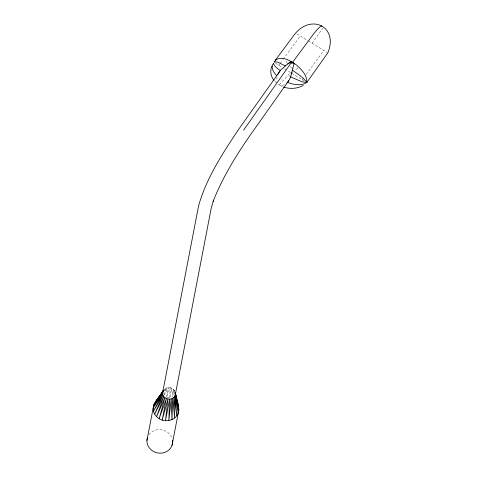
<?xml version="1.0" encoding="UTF-8"?>
<svg xmlns="http://www.w3.org/2000/svg" width="477" height="477" viewBox="0 0 477 477"><rect width="100%" height="100%" fill="white"/><g stroke="black" fill="none" stroke-linecap="round" stroke-linejoin="round"><path stroke-width="0.36" stroke-dasharray="2.38 1.79" d="M172.972 395.612L173.121 389.029C170.677 387.109 166.849 386.984 164.517 389.143M169.842 397.884L170.116 387.652L166.533 397.252L169.842 397.884L171.708 388.159L172.65 397.049M276.964 76.845L276.827 81.275M166.533 397.252L168.447 387.533L164.505 394.95M164.231 394.676L166.819 387.813L163.229 393.412M164.016 390.955L165.34 388.475L164.07 390.305M289.485 76.332L290.272 75.068M281.692 79.844L281.913 79.54M312.119 43.222L322.756 28.179M278.771 65.277L279.647 64.079M280.088 63.483L282.73 59.899M283.171 59.303L300.331 36.008M302.346 79.713L303.67 77.918M306.306 74.334L323.913 50.437M279.373 84.691L290.559 72.492L286.832 70.214M284.477 84.799L280.434 85.58L278.037 84.119L277.441 83.129M280.434 85.58L283.064 86.814M296.962 33.945L307.778 40.563M308.398 40.944L327.282 52.5M275.402 63.214L281.871 67.174M284.352 68.694L286.212 69.833M291.799 73.255L304.028 80.738M276.94 83.254L274.502 80.923M174.767 391.11L173.121 389.029L174.087 394.091M174.749 392.356L174.248 390.186L174.707 394.366M297.445 67.859A6.416 2.451 35.3 0 1 293.635 68.599M292.24 67.943A6.416 2.451 35.3 0 1 289.927 66.416M286.844 62.869A6.416 2.451 35.3 0 1 287.22 60.877M148.907 434.75A12.897 11.746 10.9 0 1 161.971 429.86A12.897 11.746 10.9 0 1 172.316 439.216"/><path stroke-width="0.72" d="M294.547 63.781L293.218 62.773L291.9 63.208L291.811 61.915L289.73 62.219L281.108 69.523L238.595 129.416C222.711 153.26 206.434 177.915 198.611 205.76L162.717 392.177C161.304 399.637 173.867 402.051 175.315 394.598L211.204 208.246L213.565 200.197M175.315 394.598L175.387 393.072C176.657 400.895 182.56 411.591 174.719 417.947C171.189 420.684 166.425 421.394 162.174 420.13C158.048 418.74 154.602 415.443 153.463 411.186C151.662 402.952 159.777 397.222 163.217 390.735L153.165 408.115L162.645 393.704L153.463 411.186L163.009 395.212L154.62 414.108L163.784 396.59L156.551 416.683L164.911 397.752L159.127 418.74L166.318 398.617L162.174 420.13L167.916 399.13L165.483 420.762L169.579 399.243L168.822 420.589L171.213 398.963L171.976 419.629L172.692 398.301L174.719 417.947L173.92 397.305L176.872 415.658L174.815 396.047L178.279 412.909L175.315 394.598L178.857 409.898L172.042 445.297M213.124 201.431C222.169 178.332 235.179 156.981 249.209 136.607L288.686 80.756C291.972 75.944 291.763 69.964 293.898 64.705L293.248 62.791M146.928 440.504L153.737 405.104L163.217 390.735M271.878 66.1C269.839 70.811 270.656 76.564 274.102 80.398M274.281 62.529L275.348 60.227L294.142 34.94C310.587 13.106 338.771 26.485 327.842 52.846L306.83 82.455C301.017 86.218 293.51 84.662 287.434 82.354L286.963 82.932M277.948 74.233L279.319 71.788M291.053 73.798L291.835 72.534M159.3 396.947L163.307 390.717M291.9 63.208L314.021 33.36L317.283 29.485L319.942 26.903L321.814 25.794M163.295 390.645L155.144 402.355L157.297 400.066M153.737 405.104L162.717 392.177M243.574 130.155L291.805 61.915A6.416 2.451 35.3 0 0 290.41 61.253M273.428 63.626L272.57 64.717C271.163 68.813 273.78 72.915 276.72 75.61M287.434 82.354L288.686 80.756M275.348 60.227C282.122 55.237 290.928 61.092 296.67 65.212C301.655 69.6 307.242 75.3 306.83 82.455L301.917 81.776L290.529 76.863M287.643 63.96L291.805 61.915M303.318 85.347C297.409 88.788 290.165 89.175 283.72 87.118M274.37 61.676L277.769 62.189L285.419 65.945M292.186 70.089C297.35 73.774 303.145 77.161 306.83 82.455M280.285 70.596C277.781 68.479 274.174 66.643 273.422 63.208M177.629 404.484L178.553 406.827L175.345 392.959M175.387 393.072L178.857 409.898M175.303 393.018L176.418 398.826M176.699 400.275L176.979 401.723M172.543 440.438A12.897 11.746 10.9 0 1 158.573 453.084A12.897 11.746 10.9 0 1 147.5 437.492"/></g></svg>
